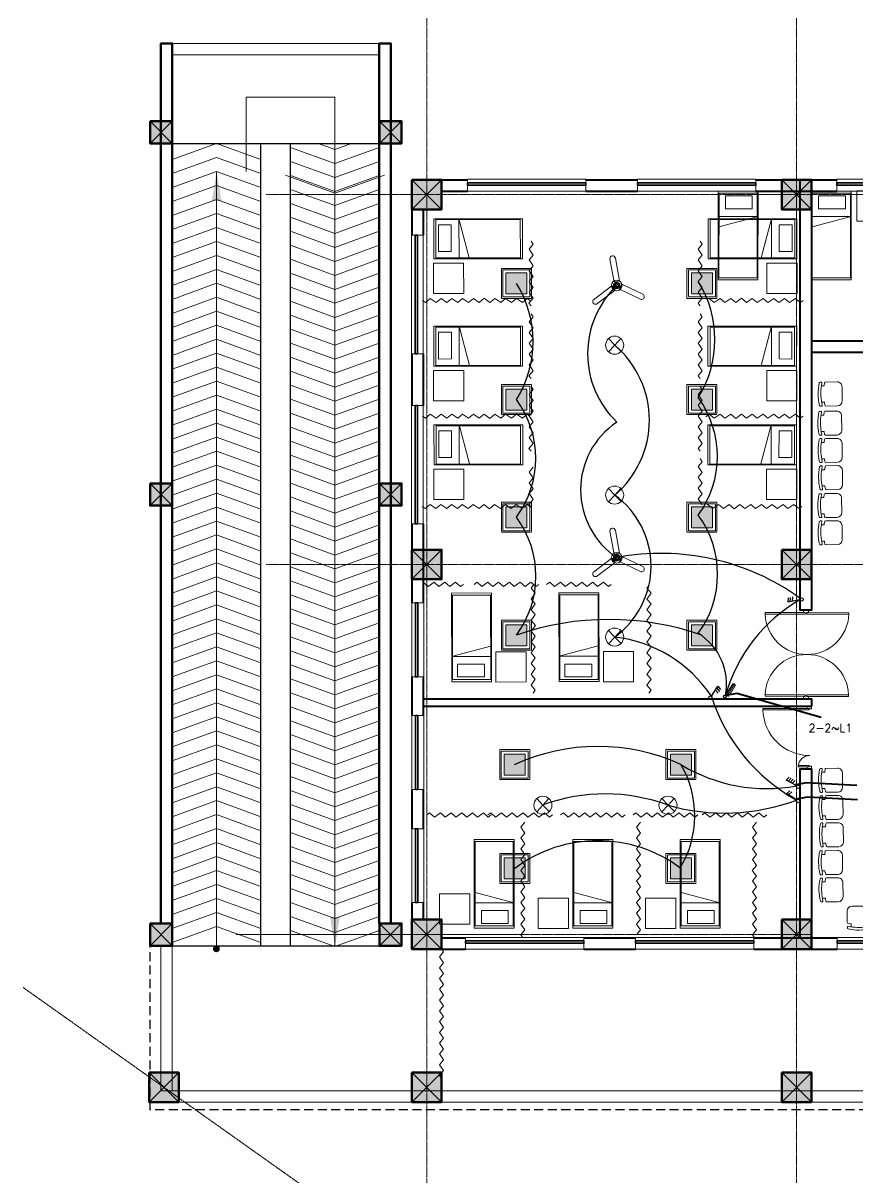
# Model space of a CAD drawing. Header units: millimetres. Extents: x 2402294 to 3337895, y 3394997 to 3969149.
# Drawn here: x 2555412 to 2572341, y 3888011 to 3911425 of the extents above; entities that cross this region are included whole.
import ezdxf

# ---------------------------------------------------------------- set-up
doc = ezdxf.new("R2010")
doc.units = ezdxf.units.MM
doc.header["$MEASUREMENT"] = 0
doc.linetypes.add('CENTER', pattern=[2, 1.25, -0.25, 0.25, -0.25])
doc.linetypes.add('DASHED', pattern=[0.75, 0.5, -0.25])
for name, color, linetype in [('2 x 11 recessed', 60, 'CENTER'), ('ceilling fan', 3, 'Continuous'), ('emergencylight', 1, 'Continuous'), ('thrtywpanel', 7, 'Continuous'), ('wire powered ups', 3, 'Continuous'), ('Wires', 1, 'Continuous')]:
    doc.layers.add(name, color=color, linetype=linetype)
for name, color, linetype, lineweight in [('48fan', 4, 'Continuous', 13), ('centreline', 52, 'CENTER', 5), ('Column-0.5', 14, 'Continuous', 50), ('conduit Light & fan City', 30, 'Continuous', 5), ('Dimension- 0.15', 114, 'Continuous', 15), ('door', 41, 'Continuous', 5), ('Door Opening-0.09', 253, 'Continuous', 9), ('Furniture Hospital-0.09', 44, 'Continuous', 9), ('Hatch', 9, 'Continuous', 9), ('hatch-1', 53, 'Continuous', 15), ('Sill Level', 140, 'Continuous', 20), ('stairs', 6, 'Continuous', 25), ('Switches', 173, 'Continuous', 15), ('WALL 0.2', 7, 'Continuous', 20), ('wall 0.4', 7, 'Continuous', 40), ('Wall-0.5', 7, 'Continuous', 50), ('WINDOW', 152, 'Continuous', 30), ('Windows Plan', 152, 'Continuous', 35)]:
    doc.layers.add(name, color=color, linetype=linetype, lineweight=lineweight)
doc.styles.add('romans', font='romans.shx')
doc.styles.get("Standard").update_dxf_attribs({"font": 'arial.ttf'})
doc.linetypes.add('ZIGZAG', pattern='A,0.0001,-0.2,[131,ltypeshp.shx,S=0.2,R=0,X=-0.2,Y=0],-0.4,[131,ltypeshp.shx,S=0.2,R=180,X=0.2,Y=0],-0.2', length=0.8001)
doc.dimstyles.get("Standard").update_dxf_attribs({"dimtxt": 500, "dimasz": 100, "dimexe": 100, "dimexo": 200, "dimgap": 0.09, "dimtad": 0, "dimtoh": 1, "dimdec": 0, "dimzin": 0, "dimdsep": 46, "dimtxsty": 'Standard', "dimblk": 'DOT', "dimcen": 0, "dimclrd": 256, "dimclre": 256, "dimclrt": 256, "dimadec": 0, "dimazin": 0, "dimtfac": 1, "dimtdec": 0, "dimtofl": 0, "dimtmove": 0, "dimatfit": 3, "dimfxl": 1, "dimtolj": 1, "dimtzin": 0, "dimlwd": -1, "dimlwe": -1, "dimarcsym": 1})

# ---------------------------------------------------------------- blocks, each defined once
blk = doc.blocks.new('2ft column')
at = {"layer": 'Hatch', "ltscale": 5}
h = blk.add_hatch(color=256, dxfattribs=at)
h.dxf.hatch_style = 1
h.paths.add_polyline_path([(2207385, 4176559), (2207985, 4176559), (2207985, 4175959), (2207385, 4175959)])
at = {"layer": 'Column-0.5', "ltscale": 5}
blk.add_lwpolyline([(2207385, 4176559), (2207985, 4176559), (2207985, 4175959), (2207385, 4175959)], close=True, dxfattribs=at)
at = {"layer": 'Defpoints', "ltscale": 5}
for points in [[(2207985, 4176559), (2207385, 4175959)], [(2207985, 4175959), (2207385, 4176559)]]:
    blk.add_lwpolyline(points, dxfattribs=at)
blk = doc.blocks.new('_Dot')
at = {"color": 0, "linetype": 'ByBlock', "lineweight": -2}
blk.add_line((-0.5, 0), (-1, 0), dxfattribs=at)
at = {"color": 0, "linetype": 'ByBlock', "lineweight": -3, "const_width": 0.5}
blk.add_lwpolyline([(-0.25, 0, 1), (0.25, 0, 1)], format="xyb", close=True, dxfattribs=at)
blk = doc.blocks.new('BED')
at = {"layer": 'Furniture Hospital-0.09'}
for p, q in [((-2.12, 0.475), (-2.12, -0.475)), ((-2.12, -0.475), (-2.12, 0.475)), ((-0.008, 0.475), (-2.12, 0.475)), ((-2.07, 0.475), (-2.07, -0.475)), ((-0.058, 0.455), (-2.07, 0.455)), ((-0.855, -0.455), (-0.61, 0.475)), ((-0.61, 0.475), (-0.61, -0.455)), ((-0.425, 0.336), (-0.426, -0.303)), ((-0.425, 0.336), (-0.121, 0.336)), ((-0.121, -0.303), (-0.121, 0.336)), ((-0.058, -0.475), (-0.058, 0.475)), ((-0.008, -0.475), (-0.008, 0.475)), ((-2.12, -0.475), (-0.008, -0.475)), ((-2.07, -0.455), (-0.058, -0.455)), ((-0.426, -0.303), (-0.121, -0.303))]:
    blk.add_line(p, q, dxfattribs=at)
blk = doc.blocks.new("door 5'")
at = {"layer": 'door', "ltscale": 1000}
for points in [[(2177525, 4317078), (2177525, 4317062), (2177516, 4317062), (2177516, 4317020), (2177473, 4317020), (2177474, 4317105)], [(2177525, 4317062), (2177525, 4317105), (2177474, 4317105), (2177473, 4317020)], [(2177474, 4317105), (2177516, 4317105)], [(2178697, 4316120), (2178697, 4317060), (2178671, 4317060), (2178671, 4316120), (2178697, 4316120)], [(2178689, 4317076), (2178689, 4317060), (2178697, 4317060), (2178697, 4317018), (2178740, 4317018), (2178740, 4317104)], [(2178689, 4317060), (2178689, 4317104), (2178740, 4317104), (2178740, 4317018)], [(2177473, 4317020), (2177516, 4317020)], [(2178740, 4317018), (2178697, 4317018)]]:
    blk.add_lwpolyline(points, dxfattribs=at)
blk.add_lwpolyline([(2177516, 4316839), (2177516, 4317062), (2177543, 4317062), (2177543, 4316839)], close=True, dxfattribs=at)
at = {"layer": 'Door Opening-0.09', "ltscale": 1000}
for centre, radius, start, end in [((2177516, 4317062), 224, 276.6944, 2.344), ((2178697, 4317076), 957, 180.3416, 268.4244)]:
    blk.add_arc(centre, radius, start, end, dxfattribs=at)
at = {"layer": 'WINDOW', "ltscale": 5}
blk.add_line((2177474, 4317104), (2177474, 4317104), dxfattribs=at)
blk = doc.blocks.new('MAIN DOOR')
at = {"layer": 'door', "ltscale": 1000}
for points in [[(2313.47, 188.53), (2347.4, 188.53), (2347.4, 187.28), (2313.47, 187.28)], [(2381.32, 188.53), (2348.88, 188.53), (2348.88, 187.28), (2381.32, 187.28)]]:
    blk.add_lwpolyline(points, close=True, dxfattribs=at)
for points in [[(2346.08, 190.6), (2346.08, 188.53)], [(2348.88, 188.12), (2347.4, 188.12), (2347.4, 188.53), (2346.08, 188.53), (2346.08, 190.6), (2350.2, 190.6)], [(2347.4, 188.12), (2348.88, 188.12), (2348.88, 188.53), (2350.2, 188.53), (2350.2, 190.6), (2346.08, 190.6)], [(2350.2, 190.6), (2350.2, 188.53)], [(2313.41, 120.66), (2347.33, 120.66), (2347.33, 121.91), (2313.41, 121.91), (2313.41, 120.66)], [(2381.26, 120.66), (2348.82, 120.66), (2348.82, 121.91), (2381.26, 121.91), (2381.26, 120.66)], [(2348.82, 121.07), (2347.33, 121.07), (2347.33, 120.66), (2346.01, 120.66), (2346.01, 118.6), (2350.14, 118.6)], [(2347.33, 121.07), (2348.82, 121.07), (2348.82, 120.66), (2350.14, 120.66), (2350.14, 118.6), (2346.01, 118.6)], [(2346.01, 118.6), (2346.01, 120.66)], [(2350.14, 118.6), (2350.14, 120.66)]]:
    blk.add_lwpolyline(points, dxfattribs=at)
at = {"layer": 'Door Opening-0.09', "ltscale": 1000}
for centre, radius, start, end in [((2347.4, 188.53), 33.94, 182.11678, 357.88255), ((2347.33, 120.66), 33.95, 2.11669, 177.88264)]:
    blk.add_arc(centre, radius, start, end, dxfattribs=at)
at = {"layer": 'WINDOW', "ltscale": 5}
blk.add_line((2350.14, 190.6), (2350.14, 190.6), dxfattribs=at)
blk = doc.blocks.new('BCHAIR')
at = {"layer": 'Furniture Hospital-0.09'}
for p, q in [((-0.15, 0), (0.15, 0)), ((-0.25, -0.1), (-0.25, -0.342)), ((0.25, -0.1), (0.25, -0.342)), ((-0.25, -0.431), (-0.25, -0.454)), ((-0.239, -0.421), (-0.181, -0.429)), ((-0.179, -0.369), (-0.232, -0.362)), ((-0.17, -0.379), (-0.17, -0.419)), ((0.17, -0.379), (0.17, -0.419)), ((0.179, -0.369), (0.232, -0.362)), ((0.239, -0.421), (0.181, -0.429)), ((0.25, -0.431), (0.25, -0.454))]:
    blk.add_line(p, q, dxfattribs=at)
for centre, radius, start, end in [((-0.15, -0.1), 0.1, 90, 180), ((0.15, -0.1), 0.1, 360, 90), ((-0.23, -0.342), 0.02, 180, 262.875), ((-0.24, -0.431), 0.01, 82.875, 180), ((-0.23, -0.454), 0.02, 180, 257.4986), ((0, 0.583), 1.083, 257.4986, 282.5014), ((-0.18, -0.419), 0.01, 262.875, 0), ((0, 0.594), 1.039, 259.9886, 280.0345), ((-0.18, -0.379), 0.01, 0, 82.875), ((0.18, -0.379), 0.01, 97.125, 180), ((0.18, -0.419), 0.01, 180, 277.125), ((0.23, -0.342), 0.02, 277.125, 360), ((0.23, -0.454), 0.02, 282.5014, 0), ((0.24, -0.431), 0.01, 0, 97.125)]:
    blk.add_arc(centre, radius, start, end, dxfattribs=at)
blk = doc.blocks.new('w1')
at = {"layer": 'Sill Level'}
blk.add_lwpolyline([(2460641, 3827503), (2460641, 3825103), (2460401, 3825103), (2460401, 3827503)], close=True, dxfattribs=at)
at = {"layer": 'Windows Plan'}
blk.add_lwpolyline([(2460521, 3825103), (2460521, 3827503), (2460473, 3827503), (2460473, 3825103)], close=True, dxfattribs=at)
blk = doc.blocks.new('w2')
at = {"layer": 'Sill Level'}
blk.add_lwpolyline([(2444138, 3818930), (2445638, 3818930), (2445638, 3818690), (2444138, 3818690)], close=True, dxfattribs=at)
at = {"layer": 'Windows Plan'}
blk.add_lwpolyline([(2445638, 3818810), (2444138, 3818810), (2444138, 3818762), (2445638, 3818762)], close=True, dxfattribs=at)
blk = doc.blocks.new('36W LED PANEL')
at = {"layer": '2 x 11 recessed', "lineweight": 0, "true_color": 0xffffff, "transparency": 33554664}
h = blk.add_hatch(dxfattribs=at)
h.set_pattern_fill('DOTS', scale=15.2)
h.paths.add_polyline_path([(-213, 213), (213, 213), (213, -213), (-213, -213)])
at = {"layer": '2 x 11 recessed', "lineweight": 0}
for points in [[(-304, 304), (304, 304), (304, -304), (-304, -304)], [(-274, 274), (274, 274), (274, -274), (-274, -274)], [(-213, 213), (213, 213), (213, -213), (-213, -213)]]:
    blk.add_lwpolyline(points, close=True, dxfattribs=at)
blk = doc.blocks.new('4 WAY')
at = {"layer": 'Switches', "lineweight": 30}
for p, q in [((1.76, 2.13), (6.02, 8.52)), ((6.02, 8.52), (7.78, 6.51)), ((3.64, 4.89), (5.39, 2.88)), ((4.51, 6.01), (6.27, 4.01)), ((5.27, 7.27), (7.02, 5.26))]:
    blk.add_line(p, q, dxfattribs=at)
blk.add_circle((1.13, 1.13), 1.13, dxfattribs=at)
blk = doc.blocks.new('8 gang')
at = {"layer": 'Switches', "lineweight": 30}
for p, q in [((1.74, 2.08), (7.96, 11.68)), ((7.21, 10.43), (8.97, 8.42)), ((7.96, 11.68), (9.72, 9.67)), ((2.44, 3.16), (4.2, 1.16)), ((3.32, 4.29), (5.08, 2.28)), ((4.07, 5.54), (5.83, 3.54)), ((4.95, 6.67), (6.71, 4.66)), ((5.7, 7.92), (7.46, 5.92)), ((6.46, 9.17), (8.21, 7.17))]:
    blk.add_line(p, q, dxfattribs=at)
blk.add_circle((1.13, 1.13), 1.13, dxfattribs=at)
blk = doc.blocks.new('48 inch fan')
at = {"color": 3, "extrusion": (-0.984895, -0.173153, 0)}
for p, q in [((-33.3, 131.7, -78.1), (-33.3, 131.7, -76)), ((-33.3, 131.7, -78.1), (-13.3, 18.3, -78.1)), ((-13.3, 18.3, -78.1), (-13.3, 18.3, -76))]:
    blk.add_line(p, q, dxfattribs=at)
at = {"color": 3}
for p, q in [((-33.3, 131.7, -78.1), (-33.3, 131.7, -76)), ((-6.6, 136.4, -78.1), (-6.6, 136.4, -76)), ((13.4, 23, -76), (-13.3, 18.3, -76)), ((14, -17.8, -76), (25.8, 6.6, -76)), ((-116.3, -70.9, -76), (-24.4, -1.4, -76)), ((-8.1, -23.1, -76), (-100, -92.5, -76)), ((-24.4, -1.4, -76), (-8.1, -23.1, -76)), ((117.6, -68, -76), (14, -17.8, -76)), ((129.5, -43.6, -78.1), (129.5, -43.6, -76))]:
    blk.add_line(p, q, dxfattribs=at)
at = {"color": 3, "extrusion": (0.984895, 0.173153, 0)}
for p, q in [((-6.6, 136.4, -78.1), (-6.6, 136.4, -76)), ((13.4, 23, -78.1), (13.4, 23, -76))]:
    blk.add_line(p, q, dxfattribs=at)
at = {"color": 3, "extrusion": (0, 0, -1)}
for p, q in [((13.4, 23, -78.1), (-6.6, 136.4, -78.1)), ((-13.3, 18.3, -78.1), (13.4, 23, -78.1)), ((14, -17.8, -78.1), (25.8, 6.6, -78.1)), ((-116.3, -70.9, -78.1), (-24.4, -1.4, -78.1)), ((-8.1, -23.1, -78.1), (-100, -92.5, -78.1)), ((-24.4, -1.4, -78.1), (-8.1, -23.1, -78.1)), ((117.6, -68, -78.1), (14, -17.8, -78.1))]:
    blk.add_line(p, q, dxfattribs=at)
at = {"color": 3, "extrusion": (0.173153, -0.984895, 0)}
for p, q in [((13.4, 23, -76), (-13.3, 18.3, -76)), ((-13.3, 18.3, -78.1), (13.4, 23, -78.1)), ((-13.3, 18.3, -78.1), (-13.3, 18.3, -76)), ((13.4, 23, -78.1), (13.4, 23, -76))]:
    blk.add_line(p, q, dxfattribs=at)
at = {"color": 3, "extrusion": (-0.900152, 0.435576, 0)}
for p, q in [((14, -17.8, -76), (25.8, 6.6, -76)), ((14, -17.8, -78.1), (25.8, 6.6, -78.1)), ((25.8, 6.6, -78.1), (25.8, 6.6, -76)), ((14, -17.8, -78.1), (14, -17.8, -76))]:
    blk.add_line(p, q, dxfattribs=at)
at = {"color": 3, "extrusion": (0.435576, 0.900152, 0)}
for p, q in [((25.8, 6.6, -78.1), (25.8, 6.6, -76)), ((25.8, 6.6, -78.1), (129.5, -43.6, -78.1)), ((129.5, -43.6, -78.1), (129.5, -43.6, -76))]:
    blk.add_line(p, q, dxfattribs=at)
at = {"color": 3, "extrusion": (-0.602909, 0.79781, 0)}
for p, q in [((-116.3, -70.9, -76), (-24.4, -1.4, -76)), ((-116.3, -70.9, -78.1), (-24.4, -1.4, -78.1)), ((-24.4, -1.4, -78.1), (-24.4, -1.4, -76))]:
    blk.add_line(p, q, dxfattribs=at)
at = {"color": 3, "extrusion": (0.602909, -0.79781, 0)}
for p, q in [((-8.1, -23.1, -76), (-100, -92.5, -76)), ((-8.1, -23.1, -78.1), (-100, -92.5, -78.1)), ((-8.1, -23.1, -78.1), (-8.1, -23.1, -76)), ((-97.8, -90.4, -2.4), (-97.8, -90.4, -0.4))]:
    blk.add_line(p, q, dxfattribs=at)
at = {"color": 3, "extrusion": (0.79781, 0.602909, 0)}
for p, q in [((-24.4, -1.4, -76), (-8.1, -23.1, -76)), ((-24.4, -1.4, -78.1), (-24.4, -1.4, -76)), ((-24.4, -1.4, -78.1), (-8.1, -23.1, -78.1)), ((-8.1, -23.1, -78.1), (-8.1, -23.1, -76))]:
    blk.add_line(p, q, dxfattribs=at)
at = {"color": 3, "extrusion": (-0.435576, -0.900152, 0)}
for p, q in [((117.6, -68, -76), (14, -17.8, -76)), ((14, -17.8, -78.1), (14, -17.8, -76)), ((117.6, -68, -78.1), (14, -17.8, -78.1))]:
    blk.add_line(p, q, dxfattribs=at)
at = {"color": 3}
for centre, radius in [((0, 0, -71.1), 26.7), ((0, 0, -81.3), 26.7), ((0, 0), 6.78)]:
    blk.add_circle(centre, radius, dxfattribs=at)
at = {"color": 3, "extrusion": (0, 0, -1)}
for centre, radius in [((0, 0, 81.3), 26.7), ((0, 0, 71.1), 26.7), ((0, 0, 81.3), 6.78), ((0, 0, 81.3), 6.78)]:
    blk.add_circle(centre, radius, dxfattribs=at)
at = {"color": 3, "extrusion": (-0.024462, -1e-16, 0.999701)}
for centre, radius in [((-0.6, 0.2, 16), 16.3), ((-0.9, 0.2, 16), 14.5), ((-0.9, 0.2, 16), 14.5), ((-0.6, 0.2, -5.6), 8.13)]:
    blk.add_circle(centre, radius, dxfattribs=at)
at = {"color": 3, "extrusion": (0.024462, 1e-16, -0.999701)}
for centre, radius in [((0.6, 0.2, -16), 16.3), ((0.4, 0.2, 0.2), 10.2), ((0.8, 0.2, 0.2), 9.08), ((0.9, 0.2, 5.6), 7.26)]:
    blk.add_circle(centre, radius, dxfattribs=at)
at = {"color": 3, "extrusion": (0.024462, 0, -0.999701)}
blk.add_circle((0.8, 0.2, 0.2), 6.78, dxfattribs=at)
at = {"color": 3, "extrusion": (0, 0, -1)}
for centre, start, end in [((19.9, 134.1, 78.1), 350.02882, 170.02882), ((19.9, 134.1, 76), 350.02882, 170.02882), ((-123.6, -55.8, 76), 115.82198, 295.82198), ((-123.6, -55.8, 78.1), 115.82198, 295.82198), ((-123.6, -55.8, 78.1), 115.82198, 295.82198), ((105.9, -79.6, 2.4), 232.92146, 52.92146)]:
    blk.add_arc(centre, 13.6, start, end, dxfattribs=at)
at = {"color": 3}
for centre, start, end in [((-19.9, 134.1, -76), 9.97118, 189.97118), ((-19.9, 134.1, -78.1), 9.97118, 189.97118), ((123.6, -55.8, -76), 244.17802, 64.17802)]:
    blk.add_arc(centre, 13.6, start, end, dxfattribs=at)
blk = doc.blocks.new('emergency')
at = {"layer": 'conduit Light & fan City'}
for p, q in [((0, 0), (-124, -135)), ((-122, 136), (0, 0)), ((124, 135), (0, 0)), ((0, 0), (129, -129))]:
    blk.add_line(p, q, dxfattribs=at)
blk.add_circle((0, 0), 183, dxfattribs=at)
blk = doc.blocks.new('2 WAY')
at = {"layer": 'Switches', "lineweight": 30}
for p, q in [((1.76, 2.13), (6.02, 8.52)), ((6.02, 8.52), (7.78, 6.51)), ((5.27, 7.27), (7.02, 5.26))]:
    blk.add_line(p, q, dxfattribs=at)
blk.add_circle((1.13, 1.13), 1.13, dxfattribs=at)
blk = doc.blocks.new('3 WAY')
at = {"layer": 'Switches', "lineweight": 30}
for p, q in [((1.76, 2.13), (6.02, 8.52)), ((6.02, 8.52), (7.78, 6.51)), ((4.51, 6.01), (6.27, 4.01)), ((5.27, 7.27), (7.02, 5.26))]:
    blk.add_line(p, q, dxfattribs=at)
blk.add_circle((1.13, 1.13), 1.13, dxfattribs=at)
blk = doc.blocks.new('RAMP23')
at = {"layer": 'Dimension- 0.15', "ltscale": 5}
h = blk.add_hatch(dxfattribs=at)
h.set_pattern_fill('ANSI31', color=256, scale=25.555556, angle=90)
h.set_pattern_definition([(135, (1623697.9227, 1877740.101), (-2.258813329, -2.258813329), [])])
h.paths.add_polyline_path([(2418321, 3996255), (2418380, 3996255), (2418380, 3996196, -0.414214)])
h.paths.add_polyline_path([(2418321, 3996255, -0.414214), (2418380, 3996314), (2418380, 3996255)])
h.paths.add_polyline_path([(2418380, 3996255), (2418380, 3996314, -0.414214), (2418439, 3996255)])
h.paths.add_polyline_path([(2418380, 3996196), (2418380, 3996255), (2418439, 3996255, -0.414214)])
blk.add_lwpolyline([(2418984, 4012016), (2418984, 4013523), (2420784, 4013523), (2420784, 4012700)], dxfattribs=at)
blk.add_circle((2418380, 3996255), 59.1, dxfattribs=at)
at = {"layer": 'hatch-1', "color": 4, "lineweight": 0, "ltscale": 5}
for points in [[(2417484, 4012256), (2418384, 4012583), (2419284, 4012256)], [(2419884, 4012503), (2420784, 4012177), (2421684, 4012503)], [(2420447, 4012583), (2420784, 4012460), (2421122, 4012583)], [(2417484, 4011973), (2418384, 4012299), (2419284, 4011973)], [(2419884, 4012220), (2420784, 4011893), (2421684, 4012220)], [(2417484, 4011689), (2418384, 4012016), (2419284, 4011689)], [(2417484, 4011406), (2418384, 4011732), (2419284, 4011406)], [(2419782, 4011938), (2420784, 4011574), (2421787, 4011938)], [(2419884, 4011936), (2420784, 4011610), (2421684, 4011936)], [(2419884, 4011653), (2420784, 4011326), (2421684, 4011653)], [(2417484, 4011122), (2418384, 4011449), (2419284, 4011122)], [(2419884, 4011369), (2420784, 4011043), (2421684, 4011369)], [(2417484, 4010839), (2418384, 4011165), (2419284, 4010839)], [(2419884, 4011086), (2420784, 4010759), (2421684, 4011086)], [(2417484, 4010555), (2418384, 4010882), (2419284, 4010555)], [(2419884, 4010802), (2420784, 4010476), (2421684, 4010802)], [(2417484, 4010272), (2418384, 4010598), (2419284, 4010272)], [(2419884, 4010519), (2420784, 4010192), (2421684, 4010519)], [(2417484, 4009988), (2418384, 4010315), (2419284, 4009988)], [(2419884, 4010235), (2420784, 4009909), (2421684, 4010235)], [(2417484, 4009705), (2418384, 4010031), (2419284, 4009705)], [(2419884, 4009952), (2420784, 4009625), (2421684, 4009952)], [(2417484, 4009421), (2418384, 4009748), (2419284, 4009421)], [(2419884, 4009668), (2420784, 4009342), (2421684, 4009668)], [(2417484, 4009138), (2418384, 4009464), (2419284, 4009138)], [(2419884, 4009385), (2420784, 4009058), (2421684, 4009385)], [(2417484, 4008854), (2418384, 4009181), (2419284, 4008854)], [(2419884, 4009101), (2420784, 4008775), (2421684, 4009101)], [(2417484, 4008571), (2418384, 4008897), (2419284, 4008571)], [(2419884, 4008818), (2420784, 4008491), (2421684, 4008818)], [(2417484, 4008287), (2418384, 4008614), (2419284, 4008287)], [(2419884, 4008534), (2420784, 4008208), (2421684, 4008534)], [(2417484, 4008004), (2418384, 4008330), (2419284, 4008004)], [(2419884, 4008251), (2420784, 4007924), (2421684, 4008251)], [(2417484, 4007721), (2418384, 4008047), (2419284, 4007721)], [(2417484, 4007437), (2418384, 4007763), (2419284, 4007437)], [(2419884, 4007967), (2420784, 4007641), (2421684, 4007967)], [(2419884, 4007684), (2420784, 4007357), (2421684, 4007684)], [(2417484, 4007154), (2418384, 4007480), (2419284, 4007154)], [(2419884, 4007400), (2420784, 4007074), (2421684, 4007400)], [(2417484, 4006870), (2418384, 4007196), (2419284, 4006870)], [(2419884, 4007117), (2420784, 4006791), (2421684, 4007117)], [(2417484, 4006587), (2418384, 4006913), (2419284, 4006587)], [(2419884, 4006833), (2420784, 4006507), (2421684, 4006833)], [(2417484, 4006303), (2418384, 4006629), (2419284, 4006303)], [(2417484, 4006020), (2418384, 4006346), (2419284, 4006020)], [(2419884, 4006550), (2420784, 4006224), (2421684, 4006550)], [(2419884, 4006266), (2420784, 4005940), (2421684, 4006266)], [(2417484, 4005736), (2418384, 4006062), (2419284, 4005736)], [(2419884, 4005983), (2420784, 4005657), (2421684, 4005983)], [(2417484, 4005453), (2418384, 4005779), (2419284, 4005453)], [(2419884, 4005699), (2420784, 4005373), (2421684, 4005699)], [(2417484, 4005169), (2418384, 4005495), (2419284, 4005169)], [(2419884, 4005416), (2420784, 4005090), (2421684, 4005416)], [(2417484, 4004886), (2418384, 4005212), (2419284, 4004886)], [(2419884, 4005132), (2420784, 4004806), (2421684, 4005132)], [(2417484, 4004602), (2418384, 4004928), (2419284, 4004602)], [(2419884, 4004849), (2420784, 4004523), (2421684, 4004849)], [(2417484, 4004319), (2418384, 4004645), (2419284, 4004319)], [(2419884, 4004565), (2420784, 4004239), (2421684, 4004565)], [(2417484, 4004035), (2418384, 4004361), (2419284, 4004035)], [(2419884, 4004282), (2420784, 4003956), (2421684, 4004282)], [(2417484, 4003752), (2418384, 4004078), (2419284, 4003752)], [(2417484, 4003752), (2418384, 4004078), (2419284, 4003752)], [(2419884, 4003998), (2420784, 4003672), (2421684, 4003998)], [(2417484, 4003468), (2418384, 4003794), (2419284, 4003468)], [(2419884, 4003715), (2420784, 4003389), (2421684, 4003715)], [(2417484, 4003185), (2418384, 4003511), (2419284, 4003185)], [(2419884, 4003431), (2420784, 4003105), (2421684, 4003431)], [(2417484, 4002901), (2418384, 4003228), (2419284, 4002901)], [(2419884, 4003148), (2420784, 4002822), (2421684, 4003148)], [(2417484, 4002618), (2418384, 4002944), (2419284, 4002618)], [(2419884, 4002864), (2420784, 4002538), (2421684, 4002864)], [(2417484, 4002334), (2418384, 4002661), (2419284, 4002334)], [(2417484, 4002051), (2418384, 4002377), (2419284, 4002051)], [(2419884, 4002581), (2420784, 4002255), (2421684, 4002581)], [(2419884, 4002298), (2420784, 4001971), (2421684, 4002298)], [(2417484, 4001767), (2418384, 4002094), (2419284, 4001767)], [(2419884, 4002014), (2420784, 4001688), (2421684, 4002014)], [(2417484, 4001484), (2418384, 4001810), (2419284, 4001484)], [(2419884, 4001731), (2420784, 4001404), (2421684, 4001731)], [(2417484, 4001200), (2418384, 4001527), (2419284, 4001200)], [(2419884, 4001447), (2420784, 4001121), (2421684, 4001447)], [(2417484, 4000917), (2418384, 4001243), (2419284, 4000917)], [(2417484, 4000633), (2418384, 4000960), (2419284, 4000633)], [(2419884, 4001164), (2420784, 4000837), (2421684, 4001164)], [(2419884, 4000880), (2420784, 4000554), (2421684, 4000880)], [(2417484, 4000350), (2418384, 4000676), (2419284, 4000350)], [(2419884, 4000597), (2420784, 4000270), (2421684, 4000597)], [(2417484, 4000066), (2418384, 4000393), (2419284, 4000066)], [(2419884, 4000313), (2420784, 3999987), (2421684, 4000313)], [(2417484, 3999783), (2418384, 4000109), (2419284, 3999783)], [(2419884, 4000030), (2420784, 3999703), (2421684, 4000030)], [(2417484, 3999499), (2418384, 3999826), (2419284, 3999499)], [(2419884, 3999746), (2420784, 3999420), (2421684, 3999746)], [(2417484, 3999216), (2418384, 3999542), (2419284, 3999216)], [(2419884, 3999463), (2420784, 3999136), (2421684, 3999463)], [(2417484, 3998932), (2418384, 3999259), (2419284, 3998932)], [(2419884, 3999179), (2420784, 3998853), (2421684, 3999179)], [(2417484, 3998649), (2418384, 3998975), (2419284, 3998649)], [(2419884, 3998896), (2420784, 3998569), (2421684, 3998896)], [(2417484, 3998365), (2418384, 3998692), (2419284, 3998365)], [(2419884, 3998612), (2420784, 3998286), (2421684, 3998612)], [(2417484, 3998082), (2418384, 3998408), (2419284, 3998082)], [(2419884, 3998329), (2420784, 3998002), (2421684, 3998329)], [(2417484, 3997798), (2418384, 3998125), (2419284, 3997798)], [(2419884, 3998045), (2420784, 3997719), (2421684, 3998045)], [(2417484, 3997515), (2418384, 3997841), (2419284, 3997515)], [(2419884, 3997762), (2420784, 3997435), (2421684, 3997762)], [(2417484, 3997231), (2418384, 3997558), (2419284, 3997231)], [(2419884, 3997478), (2420784, 3997152), (2421684, 3997478)], [(2417484, 3996948), (2418384, 3997274), (2419284, 3996948)], [(2417484, 3996664), (2418384, 3996991), (2419284, 3996664)], [(2419884, 3997195), (2420784, 3996868), (2421684, 3997195)], [(2419884, 3996911), (2420784, 3996585), (2421684, 3996911)], [(2417484, 3996381), (2418384, 3996707), (2419284, 3996381)], [(2417484, 3996381), (2418384, 3996707), (2419284, 3996381)], [(2419884, 3996628), (2420784, 3996301), (2421684, 3996628)]]:
    blk.add_lwpolyline(points, dxfattribs=at)
at = {"layer": 'stairs', "ltscale": 5}
for points in [[(2417484, 4012583), (2421684, 4012583)], [(2419284, 3996313), (2419284, 4012583)], [(2419884, 3996313), (2419884, 4012583)], [(2417484, 3996313), (2421684, 3996313)]]:
    blk.add_lwpolyline(points, dxfattribs=at)
at = {"layer": 'WALL 0.2', "ltscale": 5}
for points in [[(2417484, 4014613), (2421684, 4014613)], [(2417484, 4014383), (2421684, 4014383)]]:
    blk.add_lwpolyline(points, dxfattribs=at)
at = {"layer": 'Wall-0.5', "ltscale": 5}
for points in [[(2417254, 3996768), (2417484, 3996768), (2417484, 4014613), (2417254, 4014613)], [(2421684, 3996768), (2421914, 3996768), (2421914, 4014613), (2421684, 4014613)]]:
    blk.add_lwpolyline(points, close=True, dxfattribs=at)
at = {"layer": 'Hatch', "xscale": 0.75, "yscale": 0.75, "zscale": 0.75}
for p in [(761496, 880614), (766146, 880614), (761496, 873271), (766146, 873271), (761496, 864349), (766146, 864349)]:
    blk.add_blockref('2ft column', p, dxfattribs=at)
at = {"layer": 'Dimension- 0.15', "ltscale": 5}
for points, override in [([(2420784, 3996301), (2420784, 4012700)], {"dimasz": 600, "dimfxl": 500, "dimfxlon": 1}), ([(2418384, 4012016), (2418380, 3996313)], {"dimasz": 600, "dimgap": 0.09, "dimtad": 0, "dimfxl": 500, "dimfxlon": 1})]:
    blk.add_leader(points, dimstyle='Standard', override=override, dxfattribs=at)

msp = doc.modelspace()

# ---------------------------------------------------------------- linework, layer by layer
at = {"layer": 'centreline', "ltscale": 5}
for p, q in [((2563598.1, 3915705.3), (2563598.1, 3884359.4)), ((2563598.1, 3915705.3), (2563598.1, 3884359.4)), ((2571098.1, 3915705.3), (2571098.1, 3884359.4)), ((2571098.1, 3915705.3), (2571098.1, 3884359.4)), ((2604675.2, 3907947.1), (2560331.9, 3907947.1)), ((2604675.2, 3907947.1), (2560331.9, 3907947.1)), ((2604675.2, 3900447.1), (2560331.9, 3900447.1)), ((2604675.2, 3900447.1), (2560331.9, 3900447.1)), ((2565512.2, 3892947.1), (2559731.9, 3892947.1)), ((2570208.1, 3892947.1), (2559731.9, 3892947.1)), ((2565512.2, 3892947.1), (2560331.9, 3892947.1)), ((2565512.2, 3892947.1), (2560331.9, 3892947.1)), ((2571398.1, 3892947.1), (2570208.1, 3892947.1)), ((2571398.1, 3892947.1), (2570208.1, 3892947.1)), ((2571398.1, 3892947.1), (2570208.1, 3892947.1)), ((2571398.1, 3892947.1), (2570208.1, 3892947.1))]:
    msp.add_line(p, q, dxfattribs=at)
msp.add_lwpolyline([(2555412.5, 3891872.1), (2566003.6, 3884359.4)], dxfattribs=at)
at = {"layer": 'Furniture Hospital-0.09'}
for points in [[(2572317.9, 3908022.6), (2572931.2, 3908022.6), (2572931.2, 3907409.2), (2572317.9, 3907409.2)], [(2564347.3, 3905944.2), (2564346.6, 3906557.5), (2563733.2, 3906556.8), (2563734, 3905943.4)], [(2570494.6, 3905944.2), (2570495.4, 3906557.5), (2571108.7, 3906556.8), (2571107.9, 3905943.4)], [(2564350.1, 3903766.2), (2564349.3, 3904379.5), (2563736, 3904378.8), (2563736.7, 3903765.4)], [(2570491.9, 3903766.2), (2570492.6, 3904379.5), (2571106, 3904378.8), (2571105.2, 3903765.4)], [(2564352.6, 3901766.2), (2564351.8, 3902379.5), (2563738.5, 3902378.8), (2563739.3, 3901765.4)], [(2570489.4, 3901766.2), (2570490.1, 3902379.5), (2571103.5, 3902378.8), (2571102.7, 3901765.4)], [(2565614.4, 3898678.7), (2565001, 3898678), (2565001.8, 3898064.6), (2565615.1, 3898065.4)], [(2567792.4, 3898681.5), (2567179, 3898680.7), (2567179.8, 3898067.4), (2567793.1, 3898068.1)], [(2563859, 3893771.2), (2564472.3, 3893771.2), (2564472.3, 3893157.9), (2563859, 3893157.9)], [(2565859, 3893682.4), (2566472.3, 3893682.4), (2566472.3, 3893069.1), (2565859, 3893069.1)], [(2568037, 3893682.4), (2568650.3, 3893682.4), (2568650.3, 3893069.1), (2568037, 3893069.1)]]:
    msp.add_lwpolyline(points, close=True, dxfattribs=at)
at = {"layer": 'stairs', "linetype": 'DASHED', "ltscale": 366}
msp.add_lwpolyline([(2602148.1, 3881647.1), (2602148.1, 3880747.1), (2594036.7, 3880747.1), (2593136.7, 3880747.1), (2593136.7, 3889388), (2557986.8, 3889388), (2557986.8, 3892718.8)], dxfattribs=at)
at = {"layer": 'WALL 0.2', "ltscale": 5}
for p, q in [((2558203.2, 3892723.9), (2558203.2, 3889782.3)), ((2558433.2, 3892723.9), (2558433.2, 3889782.3)), ((2558216.8, 3889777.1), (2586778.1, 3889777.1)), ((2557986.8, 3889547.1), (2586548.1, 3889547.1))]:
    msp.add_line(p, q, dxfattribs=at)
at = {"layer": 'wall 0.4', "ltscale": 5}
for p, q in [((2563898.1, 3908247.1), (2564423.1, 3908247.1)), ((2566823.1, 3908247.1), (2567873.1, 3908247.1)), ((2570273.1, 3908247.1), (2571916.8, 3908247.1)), ((2563898.1, 3908017.1), (2564423.1, 3908017.1)), ((2566823.1, 3908017.1), (2567873.1, 3908017.1)), ((2570273.1, 3908017.1), (2571916.8, 3908017.1)), ((2563298.1, 3907647.1), (2563298.1, 3907122.1)), ((2563298.1, 3907647.1), (2563298.1, 3907122.1)), ((2563528.1, 3907647.1), (2563528.1, 3907122.1)), ((2563528.1, 3907647.1), (2563528.1, 3907122.1)), ((2563298.1, 3904722.1), (2563298.1, 3903672.1)), ((2563298.1, 3904722.1), (2563298.1, 3903672.1)), ((2563528.1, 3904722.1), (2563528.1, 3903672.1)), ((2563528.1, 3904722.1), (2563528.1, 3903672.1)), ((2573591.4, 3904747.1), (2571398.1, 3904747.1)), ((2563298.1, 3901272.1), (2563298.1, 3899813.1)), ((2563298.1, 3901272.1), (2563298.1, 3899669.4)), ((2563528.1, 3901272.1), (2563528.1, 3899813.1)), ((2563528.1, 3901272.1), (2563528.1, 3899669.4)), ((2563298.1, 3898169.4), (2563298.1, 3897386.1)), ((2563528.1, 3898169.4), (2563528.1, 3897386.1)), ((2563298.1, 3895886.1), (2563298.1, 3895091.5)), ((2563528.1, 3895886.1), (2563528.1, 3895091.5)), ((2563298.1, 3893591.5), (2563298.1, 3893247.1)), ((2563528.1, 3893591.5), (2563528.1, 3893247.1)), ((2563898.1, 3892877.1), (2564384, 3892877.1)), ((2566784, 3892877.1), (2567834, 3892877.1)), ((2570234, 3892877.1), (2571923.1, 3892877.1)), ((2563898.1, 3892647.1), (2564384, 3892647.1)), ((2566784, 3892647.1), (2567834, 3892647.1)), ((2570234, 3892647.1), (2571923.1, 3892647.1))]:
    msp.add_line(p, q, dxfattribs=at)
for points in [[(2571398.1, 3907947.1), (2571398.1, 3899522.6), (2571168.1, 3899522.6), (2571168.1, 3908247.1)], [(2573591.4, 3904746.8), (2573591.4, 3904977.1), (2571398.1, 3904977.1)], [(2563514.7, 3897722.6), (2571398.1, 3897722.6), (2571398.1, 3897572.6)], [(2563514.7, 3897572.6), (2571398.1, 3897572.6)], [(2571168.1, 3892877.1), (2571168.1, 3896306.1), (2571401.1, 3896306.1)], [(2571398.1, 3896306.1), (2571398.1, 3892877.1)]]:
    msp.add_lwpolyline(points, dxfattribs=at)
at = {"layer": 'WINDOW', "linetype": 'ZIGZAG', "lineweight": 20, "ltscale": 0.5}
for points in [[(2565712.4, 3905690.9), (2565670, 3905746.8), (2565755, 3905847.8), (2565672, 3905967.6), (2565755, 3906066.2), (2565672, 3906186), (2565755, 3906284.6), (2565672, 3906404.4), (2565755, 3906503), (2565672, 3906622.8), (2565755, 3906721.4), (2565672, 3906841.2), (2565755, 3906939.7), (2565712.4, 3907001.2)], [(2569142.3, 3905690.9), (2569099.9, 3905746.8), (2569184.9, 3905847.8), (2569101.9, 3905967.6), (2569184.9, 3906066.2), (2569101.9, 3906186), (2569184.9, 3906284.6), (2569101.9, 3906404.4), (2569184.9, 3906503), (2569101.9, 3906622.8), (2569184.9, 3906721.4), (2569101.9, 3906841.2), (2569184.9, 3906939.7), (2569142.3, 3907001.2)], [(2565708, 3905791.9), (2565635.1, 3905842.5), (2565536.5, 3905759.5), (2565416.7, 3905842.5), (2565318.1, 3905759.5), (2565198.3, 3905842.5), (2565099.7, 3905759.5), (2564979.9, 3905842.5), (2564878.8, 3905757.3), (2564763.9, 3905844.5), (2564662.9, 3905759.5), (2564543.1, 3905842.5), (2564444.5, 3905759.5), (2564324.7, 3905842.5), (2564226.2, 3905759.5), (2564106.4, 3905842.5), (2564007.8, 3905759.5), (2563888, 3905842.5), (2563789.4, 3905759.5), (2563669.6, 3905842.5), (2563571, 3905759.5), (2563509.5, 3905802.1)], [(2569318, 3905836.6), (2569326.5, 3905842.5), (2569425, 3905759.5), (2569544.8, 3905842.5), (2569643.4, 3905759.5), (2569763.2, 3905842.5), (2569864.4, 3905757.3), (2569979.2, 3905844.5), (2570080.2, 3905759.5), (2570200, 3905842.5), (2570298.6, 3905759.5), (2570418.4, 3905842.5), (2570517, 3905759.5), (2570636.8, 3905842.5), (2570735.3, 3905759.5), (2570855.1, 3905842.5), (2570953.7, 3905759.5), (2571073.5, 3905842.5), (2571172.1, 3905759.5), (2571233.6, 3905802.1)], [(2565712.4, 3904218.4), (2565670, 3904274.3), (2565755, 3904375.3), (2565672, 3904495.1), (2565755, 3904593.7), (2565672, 3904713.5), (2565755, 3904812.1), (2565672, 3904931.9), (2565755, 3905030.5), (2565672, 3905150.3), (2565755, 3905248.9), (2565672, 3905368.7), (2565755, 3905467.2), (2565712.4, 3905528.7)], [(2569142.3, 3904218.4), (2569099.9, 3904274.3), (2569184.9, 3904375.3), (2569101.9, 3904495.1), (2569184.9, 3904593.7), (2569101.9, 3904713.5), (2569184.9, 3904812.1), (2569101.9, 3904931.9), (2569184.9, 3905030.5), (2569101.9, 3905150.3), (2569184.9, 3905248.9), (2569101.9, 3905368.7), (2569184.9, 3905467.2), (2569142.3, 3905528.7)], [(2565712.4, 3902744.9), (2565670, 3902800.8), (2565755, 3902901.8), (2565672, 3903021.6), (2565755, 3903120.2), (2565672, 3903240), (2565755, 3903338.6), (2565672, 3903458.4), (2565755, 3903557), (2565672, 3903676.8), (2565755, 3903775.4), (2565672, 3903895.2), (2565755, 3903993.7), (2565712.4, 3904055.2)], [(2569142.3, 3902744.9), (2569099.9, 3902800.8), (2569184.9, 3902901.8), (2569101.9, 3903021.6), (2569184.9, 3903120.2), (2569101.9, 3903240), (2569184.9, 3903338.6), (2569101.9, 3903458.4), (2569184.9, 3903557), (2569101.9, 3903676.8), (2569184.9, 3903775.4), (2569101.9, 3903895.2), (2569184.9, 3903993.7), (2569142.3, 3904055.2)], [(2565677.6, 3903465), (2565635.1, 3903494.5), (2565536.5, 3903411.5), (2565416.7, 3903494.5), (2565318.1, 3903411.5), (2565198.3, 3903494.5), (2565099.7, 3903411.5), (2564979.9, 3903494.5), (2564878.8, 3903409.4), (2564763.9, 3903496.5), (2564662.9, 3903411.5), (2564543.1, 3903494.5), (2564444.5, 3903411.5), (2564324.7, 3903494.5), (2564226.2, 3903411.5), (2564106.4, 3903494.5), (2564007.8, 3903411.5), (2563888, 3903494.5), (2563789.4, 3903411.5), (2563669.6, 3903494.5), (2563571, 3903411.5), (2563509.5, 3903454.1)], [(2569254.2, 3903444.4), (2569326.5, 3903494.5), (2569425, 3903411.5), (2569544.8, 3903494.5), (2569643.4, 3903411.5), (2569763.2, 3903494.5), (2569864.4, 3903409.4), (2569979.2, 3903496.5), (2570080.2, 3903411.5), (2570200, 3903494.5), (2570298.6, 3903411.5), (2570418.4, 3903494.5), (2570517, 3903411.5), (2570636.8, 3903494.5), (2570735.3, 3903411.5), (2570855.1, 3903494.5), (2570953.7, 3903411.5), (2571073.5, 3903494.5), (2571172.1, 3903411.5), (2571233.6, 3903454.1)], [(2565712.4, 3901609.6), (2565670, 3901665.5), (2565755, 3901766.5), (2565672, 3901886.3), (2565755, 3901984.8), (2565672, 3902104.6), (2565755, 3902203.2), (2565672, 3902323), (2565755, 3902421.6)], [(2569184.9, 3901658.9), (2569101.9, 3901778.7), (2569184.9, 3901877.3), (2569101.9, 3901997.1), (2569184.9, 3902095.6), (2569101.9, 3902215.4), (2569184.9, 3902314), (2569101.9, 3902433.8), (2569184.9, 3902532.4), (2569142.3, 3902593.9)], [(2565702.7, 3901614), (2565629.8, 3901664.5), (2565531.2, 3901581.5), (2565411.4, 3901664.5), (2565312.8, 3901581.5), (2565193, 3901664.5), (2565094.5, 3901581.5), (2564974.7, 3901664.5), (2564873.5, 3901579.4), (2564758.7, 3901666.5), (2564657.7, 3901581.5), (2564537.9, 3901664.5), (2564439.3, 3901581.5), (2564319.5, 3901664.5), (2564220.9, 3901581.5), (2564101.1, 3901664.5), (2564002.5, 3901581.5), (2563882.7, 3901664.5), (2563784.1, 3901581.5), (2563664.3, 3901664.5), (2563565.8, 3901581.5), (2563504.3, 3901624.1)], [(2569287.1, 3901658.6), (2569295.5, 3901664.5), (2569394.1, 3901581.5), (2569513.9, 3901664.5), (2569612.5, 3901581.5), (2569732.3, 3901664.5), (2569833.4, 3901579.4), (2569948.2, 3901666.5), (2570049.2, 3901581.5), (2570169, 3901664.5), (2570267.6, 3901581.5), (2570387.4, 3901664.5), (2570486, 3901581.5), (2570605.8, 3901664.5), (2570704.4, 3901581.5), (2570824.2, 3901664.5), (2570922.8, 3901581.5), (2571042.6, 3901664.5), (2571141.1, 3901581.5), (2571202.6, 3901624.1)], [(2564340.1, 3900043.8), (2564284.2, 3900001.4), (2564183.2, 3900086.4), (2564063.4, 3900003.4), (2563964.9, 3900086.4), (2563845, 3900003.4), (2563746.5, 3900086.4), (2563626.7, 3900003.4), (2563528.1, 3900086.4)], [(2565867.6, 3900043.8), (2565811.7, 3900001.4), (2565710.7, 3900086.4), (2565590.9, 3900003.4), (2565492.4, 3900086.4), (2565372.5, 3900003.4), (2565274, 3900086.4), (2565154.2, 3900003.4), (2565055.6, 3900086.4), (2564935.8, 3900003.4), (2564837.2, 3900086.4), (2564717.4, 3900003.4), (2564618.8, 3900086.4), (2564557.3, 3900043.8)], [(2565766.6, 3900039.4), (2565716.1, 3899966.4), (2565799.1, 3899867.8), (2565716.1, 3899748), (2565799.1, 3899649.5), (2565716.1, 3899529.7), (2565799.1, 3899431.1), (2565716.1, 3899311.3), (2565801.2, 3899210.1), (2565714.1, 3899095.3), (2565799.1, 3898994.3), (2565716.1, 3898874.5), (2565799.1, 3898775.9), (2565716.1, 3898656.1), (2565799.1, 3898557.5), (2565716.1, 3898437.7), (2565799.1, 3898339.2), (2565716.1, 3898219.4), (2565799.1, 3898120.8), (2565716.1, 3898001), (2565799.1, 3897902.4), (2565756.5, 3897840.9)], [(2567340.1, 3900043.8), (2567284.2, 3900001.4), (2567183.2, 3900086.4), (2567063.4, 3900003.4), (2566964.9, 3900086.4), (2566845, 3900003.4), (2566746.5, 3900086.4), (2566626.7, 3900003.4), (2566528.1, 3900086.4), (2566408.3, 3900003.4), (2566309.7, 3900086.4), (2566189.9, 3900003.4), (2566091.3, 3900086.4), (2566029.8, 3900043.8)], [(2568093.5, 3900009), (2568064.1, 3899966.4), (2568147, 3899867.8), (2568064.1, 3899748), (2568147, 3899649.5), (2568064.1, 3899529.7), (2568147, 3899431.1), (2568064.1, 3899311.3), (2568149.2, 3899210.1), (2568062, 3899095.3), (2568147, 3898994.3), (2568064.1, 3898874.5), (2568147, 3898775.9), (2568064.1, 3898656.1), (2568147, 3898557.5), (2568064.1, 3898437.7), (2568147, 3898339.2), (2568064.1, 3898219.4), (2568147, 3898120.8), (2568064.1, 3898001), (2568147, 3897902.4), (2568104.4, 3897840.9)], [(2563597.3, 3895368.9), (2563653.2, 3895411.4), (2563754.2, 3895326.4), (2563874, 3895409.3), (2563972.6, 3895326.4), (2564092.4, 3895409.3), (2564191, 3895326.4), (2564310.8, 3895409.3), (2564409.4, 3895326.4), (2564529.2, 3895409.3), (2564627.7, 3895326.4), (2564747.6, 3895409.3), (2564846.1, 3895326.4), (2564907.6, 3895368.9)], [(2564838.5, 3895369.1), (2564894.4, 3895411.5), (2564995.4, 3895326.5), (2565115.2, 3895409.5), (2565213.7, 3895326.5), (2565333.5, 3895409.5), (2565432.1, 3895326.5), (2565551.9, 3895409.5), (2565650.5, 3895326.5), (2565770.3, 3895409.5), (2565868.9, 3895326.5), (2565988.7, 3895409.5), (2566087.3, 3895326.5), (2566148.8, 3895369.1)], [(2566312, 3895369.1), (2566367.9, 3895411.5), (2566468.9, 3895326.5), (2566588.7, 3895409.5), (2566687.2, 3895326.5), (2566807, 3895409.5), (2566905.6, 3895326.5), (2567025.4, 3895409.5), (2567124, 3895326.5), (2567243.8, 3895409.5), (2567342.4, 3895326.5), (2567462.2, 3895409.5), (2567560.8, 3895326.5), (2567622.3, 3895369.1)], [(2567784.5, 3895369.1), (2567840.4, 3895411.5), (2567941.4, 3895326.5), (2568061.2, 3895409.5), (2568159.7, 3895326.5), (2568279.5, 3895409.5), (2568378.1, 3895326.5), (2568497.9, 3895409.5), (2568596.5, 3895326.5), (2568716.3, 3895409.5), (2568814.9, 3895326.5), (2568934.7, 3895409.5), (2569033.3, 3895326.5), (2569094.8, 3895369.1)], [(2569184, 3895369.1), (2569239.9, 3895411.5), (2569340.9, 3895326.5), (2569460.7, 3895409.5), (2569559.2, 3895326.5), (2569679, 3895409.5), (2569777.6, 3895326.5), (2569897.4, 3895409.5), (2569996, 3895326.5), (2570115.8, 3895409.5), (2570214.4, 3895326.5), (2570334.2, 3895409.5), (2570432.8, 3895326.5), (2570494.3, 3895369.1)], [(2565588, 3895221.1), (2565505.1, 3895122.5), (2565588, 3895002.7), (2565505.1, 3894904.1), (2565588, 3894784.3), (2565505.1, 3894685.7), (2565588, 3894565.9), (2565505.1, 3894467.3), (2565588, 3894347.5), (2565502.9, 3894246.4), (2565590.1, 3894131.6), (2565505.1, 3894030.6), (2565588, 3893910.8), (2565505.1, 3893812.2), (2565588, 3893692.4), (2565505.1, 3893593.8), (2565588, 3893474), (2565505.1, 3893375.4), (2565588, 3893255.6), (2565505.1, 3893157), (2565588, 3893037.2), (2565505.1, 3892938.6), (2565547.7, 3892877.1)], [(2567936, 3895221.1), (2567853, 3895122.5), (2567936, 3895002.7), (2567853, 3894904.1), (2567936, 3894784.3), (2567853, 3894685.7), (2567936, 3894565.9), (2567853, 3894467.3), (2567936, 3894347.5), (2567850.9, 3894246.4), (2567938, 3894131.6), (2567853, 3894030.6), (2567936, 3893910.8), (2567853, 3893812.2), (2567936, 3893692.4), (2567853, 3893593.8), (2567936, 3893474), (2567853, 3893375.4), (2567936, 3893255.6), (2567853, 3893157), (2567936, 3893037.2), (2567853, 3892938.6)], [(2570284, 3895221.1), (2570201, 3895122.5), (2570284, 3895002.7), (2570201, 3894904.1), (2570284, 3894784.3), (2570201, 3894685.7), (2570284, 3894565.9), (2570201, 3894467.3), (2570284, 3894347.5), (2570198.8, 3894246.4), (2570286, 3894131.6), (2570201, 3894030.6), (2570284, 3893910.8), (2570201, 3893812.2), (2570284, 3893692.4), (2570201, 3893593.8), (2570284, 3893474), (2570201, 3893375.4), (2570284, 3893255.6), (2570201, 3893157), (2570284, 3893037.2), (2570201, 3892938.6), (2570243.6, 3892877.1)], [(2567888.7, 3892887.1), (2567895.6, 3892877.1)], [(2563898.1, 3892647.1), (2563940.5, 3892591.3), (2563855.5, 3892490.3), (2563938.5, 3892370.5), (2563855.5, 3892271.9), (2563938.5, 3892152.1), (2563855.5, 3892053.5), (2563938.5, 3891933.7), (2563855.5, 3891835.1), (2563938.5, 3891715.3), (2563855.5, 3891616.7), (2563938.5, 3891496.9), (2563855.5, 3891398.3), (2563898.1, 3891336.8)], [(2563898.1, 3891336.8), (2563940.5, 3891281), (2563855.5, 3891180), (2563938.5, 3891060.2), (2563855.5, 3890961.6), (2563938.5, 3890841.8), (2563855.5, 3890743.2), (2563938.5, 3890623.4), (2563855.5, 3890524.8), (2563938.5, 3890405), (2563855.5, 3890306.4), (2563938.5, 3890186.6), (2563855.5, 3890088), (2563898.1, 3890026.5)]]:
    msp.add_lwpolyline(points, dxfattribs=at)
at = {"layer": 'wire powered ups', "ltscale": 5}
for centre, radius, start, end in [((2566119.2, 3903374.8), 1993.2, 310.32162, 49.67838), ((2566375.2, 3900415.8), 1772.1, 305.68777, 54.31223), ((2567101.1, 3896270.4), 2723.6, 33.60573, 83.50953), ((2572882.8, 3898895.3), 3686.7, 197.64425, 240.98772), ((2567215.9, 3892134.7), 3661.9, 69.63105, 110.08101), ((2569633.8, 3899614.4), 4205.2, 254.22333, 290.3783)]:
    msp.add_arc(centre, radius, start, end, dxfattribs=at)
at = {"layer": 'Wires', "ltscale": 5}
for centre, radius, start, end in [((2563542.7, 3904969), 2213.1, 327.85804, 32.14196), ((2567228, 3905008.6), 2213.1, 327.85804, 32.14196), ((2568780.1, 3904720.1, -27.6), 1919.5, 133.85126, 226.18576), ((2563794.8, 3902599), 2013.2, 323.67185, 36.32815), ((2567480, 3902638.5), 2013.2, 323.67185, 36.32815), ((2568369.6, 3901959.5, -41.5), 1651.7, 123.82459, 236.21275), ((2567487.1, 3900249.7), 2009.6, 323.46965, 36.53035), ((2563801.8, 3900210.1), 2009.6, 323.46965, 36.53035), ((2568354.1, 3895858.9, 225.8), 4813.7, 54.16256, 100.80458), ((2572783.8, 3896916.8), 3246.9, 119.95481, 164.3393), ((2567296.7, 3893651), 5682.9, 70.68117, 109.31883), ((2568464, 3898019.7), 1214.8, 349.25619, 58.32166), ((2567068.3, 3892716.2), 4043, 65.38779, 114.85173), ((2566981.9, 3895354.9), 2051.6, 328.91697, 30.36015), ((2570494.4, 3899253), 3349.9, 238.66037, 280.38164), ((2567067.6, 3892039.1), 2808.1, 53.13982, 126.86018)]:
    msp.add_arc(centre, radius, start, end, dxfattribs=at)

# ---------------------------------------------------------------- block references
at = {"layer": '48fan'}
for p, xscale, yscale, zscale, rotation in [((2567450.3, 3906104.4, 290.3), 4.079775000000025, 4.079775000000025, 4.079775000000025, 0.08050573568567779), ((2567450.3, 3900583.4, 290.3), 4.079775000000026, 4.079775000000026, 4.079775000000026, 0.08050573568567777)]:
    msp.add_blockref('48 inch fan', p, dxfattribs=dict(at, xscale=xscale, yscale=yscale, zscale=zscale, rotation=rotation))
at = {"layer": 'ceilling fan', "lineweight": -3, "xscale": 31.30765159497629, "yscale": 31.30765159497629, "zscale": 31.30765159497629}
for name, p, rotation in [('3 WAY', (2571248.7, 3899737, 308.7), 134.2082767860492), ('4 WAY', (2571171.1, 3895907.8), 94.86444478190175), ('2 WAY', (2571166.6, 3895616.2), 90)]:
    msp.add_blockref(name, p, dxfattribs=dict(at, rotation=rotation))
msp.add_blockref('3 WAY', (2569314.5, 3897711.1), dxfattribs=at)
at = {"layer": 'door', "xscale": -1, "rotation": 270}
msp.add_blockref("door 5'", (-1745705.8, 1718832.5), dxfattribs=at)
at = {"layer": 'Door Opening-0.09', "xscale": 25.0000182071143, "yscale": 25.0000182071143, "zscale": 25.0000182071143, "rotation": 179.9491575826777}
msp.add_blockref('MAIN DOOR', (2629994.8, 3902435.5), dxfattribs=at)
at = {"layer": 'emergencylight'}
for p in [(2567409, 3904894.5), (2567409, 3901855.2), (2567409, 3898976.5), (2565952.7, 3895567.6), (2568490.4, 3895567.6)]:
    msp.add_blockref('emergency', p, dxfattribs=at)
at = {"layer": 'Furniture Hospital-0.09', "zscale": 851.8518518849082}
for p, xscale, yscale, rotation in [((2569912.6, 3908023.8), -851.8518518849082, 851.8518518849081, 269.9280295148752), ((2571802.7, 3908023.8), -851.8518518849082, 851.8518518849081, 269.9280295148752), ((2563732.6, 3907050), -851.8518518849081, 851.8518518849083, 0.07196910721486205), ((2571109.3, 3907050), 851.8518518849082, 851.8518518849082, 359.9280295146831), ((2563735.4, 3904872), -851.8518518849081, 851.8518518849083, 0.07196910721486205), ((2571106.6, 3904872), 851.8518518849082, 851.8518518849082, 359.9280295146831), ((2563737.9, 3902872), -851.8518518849081, 851.8518518849083, 0.07196910721486205), ((2571104.1, 3902872), 851.8518518849082, 851.8518518849082, 359.9280295146831), ((2564508.6, 3898064), -851.8518518849081, 851.8518518849083, 90.07196910721487), ((2566686.6, 3898066.7), -851.8518518849081, 851.8518518849083, 90.07196910721487), ((2564965.5, 3893069.1), 851.8518518849082, 851.8518518849082, 270), ((2566965.5, 3893069.1), 851.8518518849082, 851.8518518849082, 270), ((2569143.5, 3893069.1), 851.8518518849082, 851.8518518849082, 270)]:
    msp.add_blockref('BED', p, dxfattribs=dict(at, xscale=xscale, yscale=yscale, rotation=rotation))
at = {"layer": 'Furniture Hospital-0.09', "color": 8, "linetype": 'Continuous', "xscale": 971.1111111110954, "yscale": 971.1111111110954, "zscale": 971.1111111110954}
for p, rotation in [((2572021.2, 3903908.4), 270.8219194309884), ((2572013.3, 3903316.4), 270.8219194309884), ((2572021.2, 3902763.4), 270.8219194309884), ((2572029.1, 3902210.5), 270.8219194309884), ((2572013.3, 3901646.8), 270.8219194309884), ((2572021.2, 3901093.9), 270.8219194309884), ((2572029.1, 3896076.6), 270.8219194309884), ((2572037, 3895523.6), 270.8219194309884), ((2572044.9, 3894970.7), 270.8219194309884), ((2572029.1, 3894407), 270.8219194309884), ((2572037, 3893854.1), 270.8219194309884), ((2572364.1, 3893521.4), 0.8219194309883305)]:
    msp.add_blockref('BCHAIR', p, dxfattribs=dict(at, rotation=rotation))
at = {"layer": 'Hatch'}
for p in [(355913.2, -268311.4), (355913.2, -268311.4), (363413.2, -268311.4), (363413.2, -268311.4), (355913.2, -275811.4), (355913.2, -275811.4), (363413.2, -275811.4), (363413.2, -275811.4), (355913.2, -283311.4), (355913.2, -283311.4), (363413.2, -283311.4), (363413.2, -283311.4), (350582.3, -286411.4), (355913.2, -286411.4), (363413.2, -286411.4)]:
    msp.add_blockref('2ft column', p, dxfattribs=at)
at = {"layer": 'thrtywpanel'}
for p in [(2565416.7, 3906146.5), (2569176.7, 3906146.5), (2565416.7, 3903791.6), (2569176.7, 3903791.6), (2565416.7, 3901406.4), (2569176.7, 3901406.4), (2565416.7, 3899013.9), (2569176.7, 3899013.9), (2565383.1, 3896391.8), (2568752.1, 3896391.8), (2565383.1, 3894285.8), (2568752.1, 3894285.8)]:
    msp.add_blockref('36W LED PANEL', p, dxfattribs=at)
at = {"layer": 'wall 0.4'}
for name, p in [('RAMP23', (140952.5, -103599.1)), ('w1', (102887, 79619.2)), ('w1', (102887, 79619.2))]:
    msp.add_blockref(name, p, dxfattribs=at)
at = {"layer": 'wall 0.4', "rotation": 270}
for name, p in [('w1', (-1260679.8, 6368658.2)), ('w1', (-1257229.8, 6368658.2)), ('w1', (-1253186.1, 6368658.2)), ('w2', (-1255392.3, 6343807.2)), ('w2', (-1255392.3, 6341523.9)), ('w2', (-1255392.3, 6339229.3)), ('w1', (-1260718.9, 6353288.2)), ('w1', (-1253179.8, 6353288.2))]:
    msp.add_blockref(name, p, dxfattribs=at)
at = {"layer": 'wall 0.4', "xscale": -1}
for p, rotation in [((102887, 7728775), 180), ((102887, 7728775), 180), ((6395336.9, 6353288.2), 90)]:
    msp.add_blockref('w1', p, dxfattribs=dict(at, rotation=rotation))
at = {"layer": 'Wires', "ltscale": 5, "xscale": 25.4, "yscale": 25.4, "zscale": 25.4}
msp.add_blockref('8 gang', (2569613.3, 3897740.5), dxfattribs=at)

# ---------------------------------------------------------------- texts
at = {"layer": 'wall 0.4', "color": 5, "ltscale": 5, "style": 'romans'}
msp.add_text('2-2~L1', height=162.3, dxfattribs=at).set_placement((2571341.7, 3897051.5))

# ---------------------------------------------------------------- leaders
at = {"layer": 'wall 0.4', "ltscale": 5}
for points in [[(2571597.1, 3897346.7), (2569885.1, 3897829.6), (2569657.4, 3897793.2)], [(2572319.8, 3895968.4), (2571304.2, 3896018.7), (2571076.6, 3895982.3)], [(2572333.7, 3895677.5), (2571318.1, 3895727.8), (2571090.4, 3895691.4)]]:
    msp.add_leader(points, dimstyle='Standard', override={"dimfxl": 500, "dimfxlon": 1}, dxfattribs=at)

doc.saveas('drawing.dxf')
